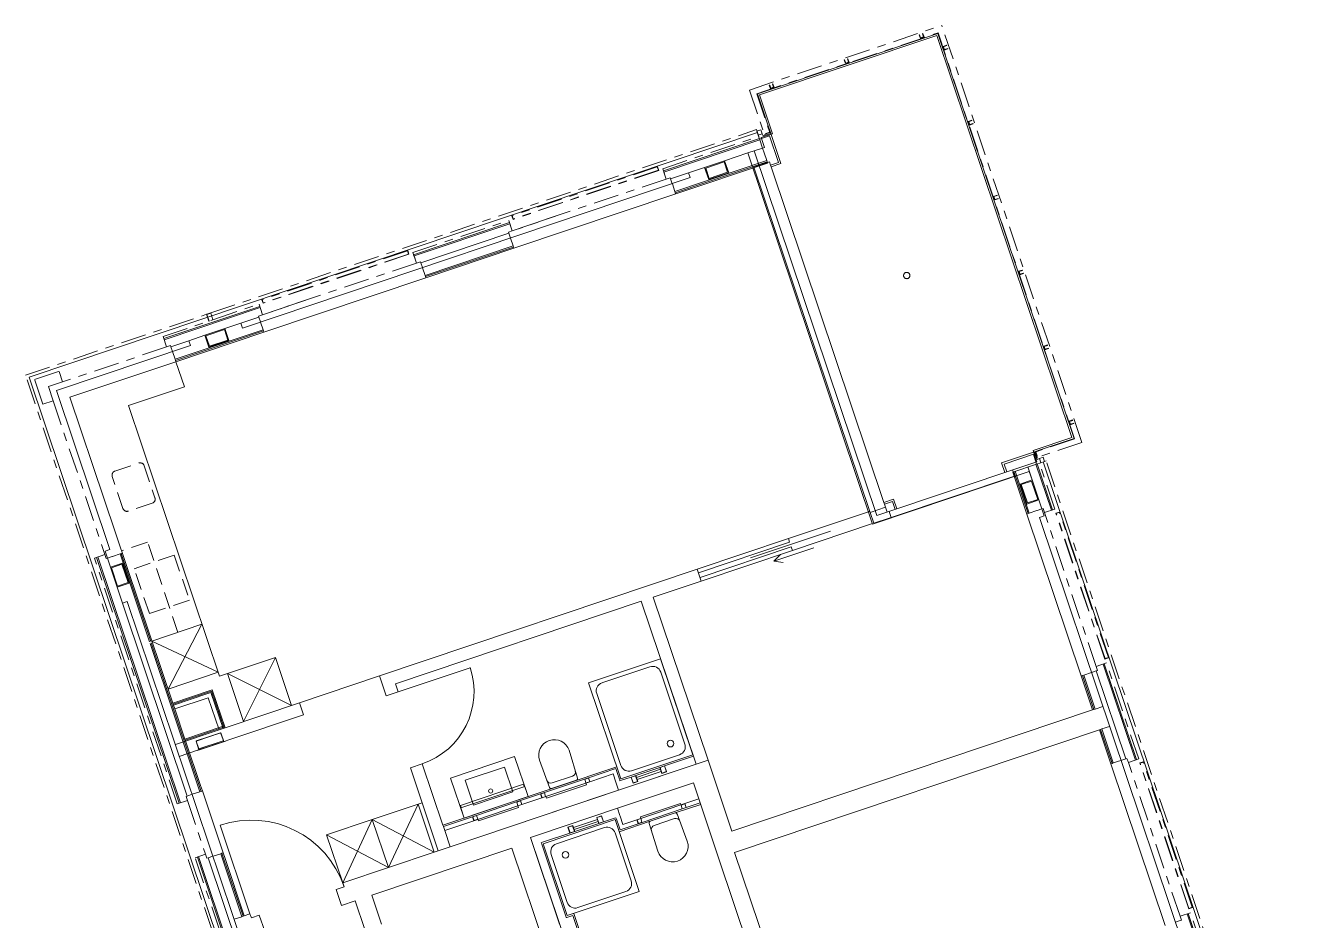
# Model space of a CAD drawing. Header units: metres. Extents: x 2747624 to 2747775, y 1250135 to 1250307.
# Drawn here: x 2747672.85 to 2747687.92, y 1250178.89 to 1250189.51 of the extents above; entities that cross this region are included whole.
import ezdxf

# ---------------------------------------------------------------- set-up
doc = ezdxf.new("R2010")
doc.units = ezdxf.units.M
doc.header["$MEASUREMENT"] = 0
doc.linetypes.add('Strich 2_1mm', pattern=[0.3, 0.2, -0.1])
doc.linetypes.add('Strichpunkt 3_1_1mm Achsen', pattern=[0.5, 0.3, -0.1, 0, -0.1])
doc.layers.add('nichttragend', color=7, linetype='Continuous')
doc.layers.add('tragend', color=7, linetype='Continuous')

# ---------------------------------------------------------------- blocks, each defined once
blk = doc.blocks.new('dfghdgh')
at = {"layer": 'nichttragend', "color": 252, "linetype": 'Strichpunkt 3_1_1mm Achsen', "lineweight": 0}
for p, q in [((2746681.433, 1250188.746), (2746683.713, 1250189.512)), ((2746685.375, 1250184.565), (2746683.713, 1250189.512)), ((2746681.522, 1250188.702), (2746683.669, 1250189.423)), ((2746685.286, 1250184.61), (2746683.669, 1250189.423)), ((2746681.433, 1250188.746), (2746681.61, 1250188.219)), ((2746681.522, 1250188.702), (2746681.676, 1250188.241)), ((2746675.046, 1250186.102), (2746681.516, 1250188.276)), ((2746680.406, 1250187.813), (2746681.543, 1250188.195)), ((2746681.543, 1250188.195), (2746681.516, 1250188.276)), ((2746681.61, 1250188.219), (2746681.629, 1250188.225)), ((2746680.341, 1250187.835), (2746678.615, 1250187.255)), ((2746680.359, 1250187.793), (2746678.63, 1250187.212)), ((2746680.354, 1250187.796), (2746678.632, 1250187.217)), ((2746680.341, 1250187.835), (2746680.345, 1250187.836)), ((2746680.341, 1250187.835), (2746680.354, 1250187.796)), ((2746680.345, 1250187.836), (2746680.359, 1250187.793)), ((2746680.406, 1250187.813), (2746680.447, 1250187.69)), ((2746680.447, 1250187.69), (2746678.622, 1250187.077)), ((2746678.615, 1250187.255), (2746678.619, 1250187.256)), ((2746678.615, 1250187.255), (2746678.63, 1250187.212)), ((2746678.619, 1250187.256), (2746678.632, 1250187.217)), ((2746677.443, 1250186.818), (2746678.581, 1250187.2)), ((2746678.581, 1250187.2), (2746678.622, 1250187.077)), ((2746677.379, 1250186.839), (2746675.653, 1250186.259)), ((2746677.397, 1250186.798), (2746675.667, 1250186.217)), ((2746677.392, 1250186.8), (2746675.67, 1250186.222)), ((2746677.379, 1250186.839), (2746677.383, 1250186.841)), ((2746677.379, 1250186.839), (2746677.392, 1250186.8)), ((2746677.383, 1250186.841), (2746677.397, 1250186.798)), ((2746677.443, 1250186.818), (2746677.485, 1250186.694)), ((2746677.485, 1250186.694), (2746675.66, 1250186.081)), ((2746675.073, 1250186.022), (2746675.619, 1250186.205)), ((2746675.619, 1250186.205), (2746675.66, 1250186.081)), ((2746675.653, 1250186.259), (2746675.657, 1250186.261)), ((2746675.653, 1250186.259), (2746675.667, 1250186.217)), ((2746675.657, 1250186.261), (2746675.67, 1250186.222)), ((2746672.85, 1250185.364), (2746674.997, 1250186.086)), ((2746674.997, 1250186.086), (2746674.999, 1250186.086)), ((2746675.024, 1250186.005), (2746674.997, 1250186.086)), ((2746674.999, 1250186.086), (2746675.046, 1250186.102)), ((2746675, 1250186.084), (2746674.999, 1250186.086)), ((2746675.047, 1250186.1), (2746675, 1250186.084)), ((2746675, 1250186.084), (2746675.026, 1250186.006)), ((2746675.046, 1250186.102), (2746675.047, 1250186.1)), ((2746675.073, 1250186.022), (2746675.047, 1250186.1)), ((2746674.481, 1250185.822), (2746675.073, 1250186.022)), ((2746675.026, 1250186.006), (2746675.024, 1250186.005)), ((2746674.481, 1250185.822), (2746674.522, 1250185.699)), ((2746674.522, 1250185.699), (2746673.29, 1250185.285)), ((2746678.888, 1250167.392), (2746672.85, 1250185.364)), ((2746672.958, 1250185.311), (2746673.249, 1250185.408)), ((2746673.055, 1250185.02), (2746672.958, 1250185.311)), ((2746673.249, 1250185.408), (2746673.29, 1250185.285)), ((2746673.055, 1250185.02), (2746673.179, 1250185.061)), ((2746673.179, 1250185.061), (2746673.792, 1250183.236)), ((2746685.286, 1250184.61), (2746684.83, 1250184.456)), ((2746685.375, 1250184.565), (2746684.848, 1250184.388)), ((2746684.842, 1250184.407), (2746684.848, 1250184.388)), ((2746685.053, 1250183.776), (2746684.87, 1250184.321)), ((2746684.95, 1250184.348), (2746684.933, 1250184.342)), ((2746687.92, 1250175.508), (2746684.95, 1250184.348)), ((2746685.053, 1250183.776), (2746684.93, 1250183.734)), ((2746685.543, 1250181.91), (2746684.93, 1250183.734)), ((2746685.108, 1250183.741), (2746685.065, 1250183.727)), ((2746685.646, 1250181.997), (2746685.065, 1250183.727)), ((2746685.109, 1250183.738), (2746685.07, 1250183.725)), ((2746685.649, 1250182.002), (2746685.07, 1250183.725)), ((2746685.688, 1250182.015), (2746685.108, 1250183.741)), ((2746685.108, 1250183.741), (2746685.109, 1250183.738)), ((2746673.669, 1250183.195), (2746673.792, 1250183.236)), ((2746674.648, 1250180.28), (2746673.669, 1250183.195)), ((2746685.689, 1250182.011), (2746685.646, 1250181.997)), ((2746685.688, 1250182.015), (2746685.649, 1250182.002)), ((2746685.688, 1250182.015), (2746685.689, 1250182.011)), ((2746685.666, 1250181.951), (2746685.543, 1250181.91)), ((2746686.048, 1250180.813), (2746685.666, 1250181.951)), ((2746686.048, 1250180.813), (2746685.925, 1250180.772)), ((2746686.538, 1250178.947), (2746685.925, 1250180.772)), ((2746686.103, 1250180.779), (2746686.06, 1250180.765)), ((2746686.641, 1250179.035), (2746686.06, 1250180.765)), ((2746686.104, 1250180.775), (2746686.065, 1250180.762)), ((2746686.644, 1250179.04), (2746686.065, 1250180.762)), ((2746686.683, 1250179.053), (2746686.103, 1250180.779)), ((2746686.103, 1250180.779), (2746686.104, 1250180.775)), ((2746674.648, 1250180.28), (2746674.771, 1250180.321)), ((2746674.771, 1250180.321), (2746674.986, 1250179.682)), ((2746674.863, 1250179.64), (2746674.986, 1250179.682)), ((2746675.344, 1250178.206), (2746674.863, 1250179.64)), ((2746686.661, 1250178.989), (2746686.538, 1250178.947)), ((2746686.684, 1250179.049), (2746686.641, 1250179.035)), ((2746686.683, 1250179.053), (2746686.644, 1250179.04)), ((2746687.043, 1250177.851), (2746686.661, 1250178.989)), ((2746686.683, 1250179.053), (2746686.684, 1250179.049))]:
    blk.add_line(p, q, dxfattribs=at)
at = {"layer": 'nichttragend', "color": 252, "linetype": 'Continuous', "lineweight": 0}
for p, q in [((2746681.527, 1250188.699), (2746683.667, 1250189.418)), ((2746681.552, 1250188.687), (2746683.654, 1250189.393)), ((2746683.446, 1250189.401), (2746683.45, 1250189.402)), ((2746683.446, 1250189.401), (2746683.46, 1250189.358)), ((2746683.45, 1250189.402), (2746683.463, 1250189.364)), ((2746683.46, 1250189.358), (2746683.503, 1250189.372)), ((2746683.463, 1250189.364), (2746683.496, 1250189.376)), ((2746683.484, 1250189.414), (2746683.488, 1250189.415)), ((2746683.484, 1250189.414), (2746683.496, 1250189.376)), ((2746683.488, 1250189.415), (2746683.503, 1250189.372)), ((2746683.654, 1250189.393), (2746685.256, 1250184.625)), ((2746683.667, 1250189.418), (2746685.281, 1250184.612)), ((2746683.729, 1250189.262), (2746683.771, 1250189.276)), ((2746683.729, 1250189.262), (2746683.743, 1250189.219)), ((2746683.735, 1250189.259), (2746683.773, 1250189.272)), ((2746683.735, 1250189.259), (2746683.746, 1250189.226)), ((2746683.743, 1250189.219), (2746683.786, 1250189.234)), ((2746683.746, 1250189.226), (2746683.784, 1250189.239)), ((2746683.771, 1250189.276), (2746683.773, 1250189.272)), ((2746683.784, 1250189.239), (2746683.786, 1250189.234)), ((2746682.557, 1250189.102), (2746682.562, 1250189.104)), ((2746682.557, 1250189.102), (2746682.571, 1250189.06)), ((2746682.562, 1250189.104), (2746682.575, 1250189.066)), ((2746682.571, 1250189.06), (2746682.614, 1250189.074)), ((2746682.575, 1250189.066), (2746682.608, 1250189.077)), ((2746682.595, 1250189.115), (2746682.6, 1250189.117)), ((2746682.595, 1250189.115), (2746682.608, 1250189.077)), ((2746682.6, 1250189.117), (2746682.614, 1250189.074)), ((2746681.668, 1250188.804), (2746681.673, 1250188.805)), ((2746681.668, 1250188.804), (2746681.683, 1250188.761)), ((2746681.673, 1250188.805), (2746681.686, 1250188.767)), ((2746681.683, 1250188.761), (2746681.725, 1250188.775)), ((2746681.686, 1250188.767), (2746681.719, 1250188.778)), ((2746681.706, 1250188.816), (2746681.711, 1250188.818)), ((2746681.706, 1250188.816), (2746681.719, 1250188.778)), ((2746681.711, 1250188.818), (2746681.725, 1250188.775)), ((2746681.804, 1250187.873), (2746681.527, 1250188.699)), ((2746681.707, 1250188.226), (2746681.552, 1250188.687)), ((2746684.027, 1250188.373), (2746684.07, 1250188.388)), ((2746684.027, 1250188.373), (2746684.041, 1250188.331)), ((2746684.033, 1250188.37), (2746684.071, 1250188.383)), ((2746684.033, 1250188.37), (2746684.045, 1250188.337)), ((2746684.041, 1250188.331), (2746684.084, 1250188.345)), ((2746684.045, 1250188.337), (2746684.083, 1250188.35)), ((2746684.07, 1250188.388), (2746684.071, 1250188.383)), ((2746684.083, 1250188.35), (2746684.084, 1250188.345)), ((2746672.893, 1250185.341), (2746681.528, 1250188.241)), ((2746681.522, 1250188.259), (2746681.569, 1250188.275)), ((2746681.522, 1250188.259), (2746681.538, 1250188.211)), ((2746681.585, 1250188.227), (2746681.538, 1250188.211)), ((2746681.538, 1250188.211), (2746681.554, 1250188.164)), ((2746681.554, 1250188.164), (2746681.601, 1250188.18)), ((2746681.569, 1250188.275), (2746681.585, 1250188.227)), ((2746681.574, 1250188.181), (2746681.707, 1250188.226)), ((2746681.613, 1250188.066), (2746681.574, 1250188.181)), ((2746681.594, 1250188.201), (2746681.585, 1250188.227)), ((2746681.684, 1250188.231), (2746681.594, 1250188.201)), ((2746681.601, 1250188.18), (2746681.67, 1250188.203)), ((2746681.675, 1250188.246), (2746681.627, 1250188.23)), ((2746681.627, 1250188.23), (2746681.629, 1250188.225)), ((2746681.629, 1250188.225), (2746681.676, 1250188.241)), ((2746681.67, 1250188.203), (2746681.776, 1250187.887)), ((2746681.676, 1250188.241), (2746681.675, 1250188.246)), ((2746681.414, 1250187.999), (2746681.139, 1250187.907)), ((2746682.892, 1250183.598), (2746681.414, 1250187.999)), ((2746681.49, 1250188.025), (2746681.613, 1250188.066)), ((2746682.943, 1250183.7), (2746681.49, 1250188.025)), ((2746681.671, 1250187.893), (2746681.487, 1250187.831)), ((2746681.671, 1250187.893), (2746681.683, 1250187.856)), ((2746681.776, 1250187.887), (2746681.683, 1250187.856)), ((2746681.69, 1250187.835), (2746681.683, 1250187.856)), ((2746681.69, 1250187.835), (2746681.804, 1250187.873)), ((2746680.731, 1250187.707), (2746675.423, 1250185.923)), ((2746680.414, 1250187.787), (2746680.419, 1250187.773)), ((2746680.419, 1250187.773), (2746680.447, 1250187.69)), ((2746680.447, 1250187.69), (2746680.494, 1250187.706)), ((2746680.494, 1250187.706), (2746680.499, 1250187.692)), ((2746680.902, 1250187.827), (2746680.712, 1250187.764)), ((2746680.712, 1250187.764), (2746680.731, 1250187.707)), ((2746681.487, 1250187.831), (2746682.863, 1250183.735)), ((2746683.028, 1250183.855), (2746681.69, 1250187.835)), ((2746680.447, 1250187.69), (2746680.447, 1250187.69)), ((2746680.499, 1250187.692), (2746680.518, 1250187.635)), ((2746680.518, 1250187.635), (2746680.519, 1250187.634)), ((2746680.519, 1250187.634), (2746680.549, 1250187.543)), ((2746680.549, 1250187.543), (2746680.554, 1250187.528)), ((2746680.559, 1250187.514), (2746678.639, 1250186.869)), ((2746680.554, 1250187.528), (2746680.559, 1250187.514)), ((2746684.326, 1250187.485), (2746684.368, 1250187.499)), ((2746684.326, 1250187.485), (2746684.34, 1250187.442)), ((2746684.332, 1250187.482), (2746684.37, 1250187.494)), ((2746684.332, 1250187.482), (2746684.343, 1250187.448)), ((2746684.34, 1250187.442), (2746684.383, 1250187.456)), ((2746684.343, 1250187.448), (2746684.381, 1250187.461)), ((2746684.368, 1250187.499), (2746684.37, 1250187.494)), ((2746684.381, 1250187.461), (2746684.383, 1250187.456)), ((2746679.238, 1250187.284), (2746678.622, 1250187.077)), ((2746678.589, 1250187.174), (2746678.594, 1250187.16)), ((2746678.594, 1250187.16), (2746678.622, 1250187.077)), ((2746678.622, 1250187.077), (2746678.575, 1250187.061)), ((2746678.575, 1250187.061), (2746678.579, 1250187.047)), ((2746678.579, 1250187.047), (2746678.599, 1250186.99)), ((2746678.599, 1250186.99), (2746678.599, 1250186.989)), ((2746678.599, 1250186.989), (2746678.63, 1250186.898)), ((2746677.452, 1250186.792), (2746677.457, 1250186.778)), ((2746678.63, 1250186.898), (2746678.634, 1250186.883)), ((2746678.634, 1250186.883), (2746678.639, 1250186.869)), ((2746677.457, 1250186.778), (2746677.485, 1250186.694)), ((2746677.485, 1250186.694), (2746677.532, 1250186.71)), ((2746677.485, 1250186.694), (2746677.485, 1250186.694)), ((2746677.532, 1250186.71), (2746677.537, 1250186.697)), ((2746677.537, 1250186.697), (2746677.556, 1250186.64)), ((2746677.556, 1250186.64), (2746677.556, 1250186.638)), ((2746677.556, 1250186.638), (2746677.587, 1250186.547)), ((2746677.596, 1250186.519), (2746675.677, 1250185.874)), ((2746677.587, 1250186.547), (2746677.592, 1250186.533)), ((2746677.592, 1250186.533), (2746677.596, 1250186.519)), ((2746684.624, 1250186.596), (2746684.667, 1250186.61)), ((2746684.624, 1250186.596), (2746684.639, 1250186.553)), ((2746684.631, 1250186.593), (2746684.669, 1250186.606)), ((2746684.631, 1250186.593), (2746684.642, 1250186.56)), ((2746684.639, 1250186.553), (2746684.681, 1250186.568)), ((2746684.642, 1250186.56), (2746684.68, 1250186.573)), ((2746684.667, 1250186.61), (2746684.669, 1250186.606)), ((2746684.68, 1250186.573), (2746684.681, 1250186.568)), ((2746676.276, 1250186.288), (2746675.66, 1250186.081)), ((2746675.66, 1250186.081), (2746675.613, 1250186.065)), ((2746675.613, 1250186.065), (2746675.617, 1250186.052)), ((2746675.617, 1250186.052), (2746675.636, 1250185.995)), ((2746675.627, 1250186.179), (2746675.632, 1250186.165)), ((2746675.632, 1250186.165), (2746675.66, 1250186.081)), ((2746675.404, 1250185.98), (2746675.214, 1250185.916)), ((2746675.423, 1250185.923), (2746675.404, 1250185.98)), ((2746675.636, 1250185.995), (2746675.637, 1250185.993)), ((2746675.637, 1250185.993), (2746675.667, 1250185.902)), ((2746675.667, 1250185.902), (2746675.672, 1250185.888)), ((2746675.672, 1250185.888), (2746675.677, 1250185.874)), ((2746674.977, 1250185.837), (2746674.788, 1250185.773)), ((2746674.788, 1250185.773), (2746674.807, 1250185.716)), ((2746674.807, 1250185.716), (2746673.217, 1250185.182)), ((2746674.522, 1250185.699), (2746674.57, 1250185.715)), ((2746674.57, 1250185.715), (2746674.574, 1250185.701)), ((2746674.574, 1250185.701), (2746674.594, 1250185.645)), ((2746674.594, 1250185.645), (2746674.594, 1250185.643)), ((2746674.594, 1250185.643), (2746674.625, 1250185.552)), ((2746684.923, 1250185.707), (2746684.966, 1250185.722)), ((2746684.923, 1250185.707), (2746684.937, 1250185.665)), ((2746684.929, 1250185.704), (2746684.967, 1250185.717)), ((2746684.929, 1250185.704), (2746684.94, 1250185.671)), ((2746684.937, 1250185.665), (2746684.98, 1250185.679)), ((2746684.94, 1250185.671), (2746684.978, 1250185.684)), ((2746684.966, 1250185.722), (2746684.967, 1250185.717)), ((2746684.978, 1250185.684), (2746684.98, 1250185.679)), ((2746673.378, 1250185.102), (2746674.634, 1250185.524)), ((2746674.625, 1250185.552), (2746674.629, 1250185.538)), ((2746674.629, 1250185.538), (2746674.634, 1250185.524)), ((2746674.634, 1250185.524), (2746674.734, 1250185.227)), ((2746678.908, 1250167.437), (2746672.893, 1250185.341)), ((2746673.122, 1250185.229), (2746673.29, 1250185.285)), ((2746673.122, 1250185.229), (2746673.179, 1250185.061)), ((2746673.217, 1250185.182), (2746673.85, 1250183.296)), ((2746674.734, 1250185.227), (2746674.07, 1250185.005)), ((2746674.596, 1250181.476), (2746673.378, 1250185.102)), ((2746674.07, 1250185.005), (2746675.149, 1250181.793)), ((2746685.221, 1250184.819), (2746685.264, 1250184.833)), ((2746685.264, 1250184.833), (2746685.266, 1250184.828)), ((2746685.221, 1250184.819), (2746685.236, 1250184.776)), ((2746685.228, 1250184.816), (2746685.266, 1250184.828)), ((2746685.228, 1250184.816), (2746685.239, 1250184.782)), ((2746685.236, 1250184.776), (2746685.278, 1250184.79)), ((2746685.239, 1250184.782), (2746685.277, 1250184.795)), ((2746685.277, 1250184.795), (2746685.278, 1250184.79)), ((2746685.281, 1250184.612), (2746684.423, 1250184.324)), ((2746685.256, 1250184.625), (2746684.795, 1250184.47)), ((2746684.451, 1250184.31), (2746684.799, 1250184.427)), ((2746684.795, 1250184.47), (2746684.84, 1250184.337)), ((2746684.799, 1250184.427), (2746684.822, 1250184.358)), ((2746684.843, 1250184.365), (2746684.813, 1250184.455)), ((2746684.83, 1250184.456), (2746684.826, 1250184.455)), ((2746684.826, 1250184.455), (2746684.842, 1250184.407)), ((2746684.846, 1250184.409), (2746684.83, 1250184.456)), ((2746684.842, 1250184.407), (2746684.846, 1250184.409)), ((2746684.87, 1250184.374), (2746684.917, 1250184.39)), ((2746684.917, 1250184.39), (2746684.933, 1250184.342)), ((2746684.423, 1250184.324), (2746684.462, 1250184.21)), ((2746684.483, 1250184.217), (2746684.451, 1250184.31)), ((2746684.84, 1250184.337), (2746684.462, 1250184.21)), ((2746684.552, 1250184.24), (2746684.576, 1250184.168)), ((2746684.822, 1250184.358), (2746684.838, 1250184.31)), ((2746684.838, 1250184.31), (2746684.886, 1250184.326)), ((2746684.87, 1250184.374), (2746684.843, 1250184.365)), ((2746684.886, 1250184.326), (2746684.87, 1250184.374)), ((2746684.886, 1250184.326), (2746684.933, 1250184.342)), ((2746687.886, 1250175.497), (2746684.917, 1250184.337)), ((2746684.75, 1250184.223), (2746682.892, 1250183.598)), ((2746683.114, 1250183.677), (2746684.576, 1250184.168)), ((2746684.462, 1250184.21), (2746683.18, 1250183.779)), ((2746684.784, 1250184.121), (2746684.75, 1250184.223)), ((2746683.047, 1250183.797), (2746682.863, 1250183.735)), ((2746683.18, 1250183.779), (2746682.943, 1250183.7)), ((2746683.141, 1250183.893), (2746683.028, 1250183.855)), ((2746683.028, 1250183.855), (2746683.035, 1250183.834)), ((2746683.035, 1250183.834), (2746683.128, 1250183.865)), ((2746683.035, 1250183.834), (2746683.047, 1250183.797)), ((2746683.066, 1250183.741), (2746683.047, 1250183.797)), ((2746683.128, 1250183.865), (2746683.159, 1250183.772)), ((2746683.18, 1250183.779), (2746683.141, 1250183.893)), ((2746684.9, 1250183.777), (2746684.843, 1250183.758)), ((2746684.928, 1250183.694), (2746684.864, 1250183.884)), ((2746684.914, 1250183.782), (2746684.9, 1250183.777)), ((2746684.93, 1250183.734), (2746684.914, 1250183.782)), ((2746681.895, 1250183.427), (2746682.843, 1250183.745)), ((2746682.843, 1250183.745), (2746682.858, 1250183.75)), ((2746682.863, 1250183.735), (2746682.906, 1250183.607)), ((2746682.906, 1250183.607), (2746683.09, 1250183.669)), ((2746683.09, 1250183.749), (2746683.114, 1250183.677)), ((2746683.09, 1250183.669), (2746683.114, 1250183.677)), ((2746684.736, 1250183.722), (2746684.722, 1250183.717)), ((2746685.367, 1250181.798), (2746684.722, 1250183.717)), ((2746684.751, 1250183.727), (2746684.736, 1250183.722)), ((2746684.842, 1250183.758), (2746684.751, 1250183.727)), ((2746684.843, 1250183.758), (2746684.842, 1250183.758)), ((2746684.871, 1250183.675), (2746684.928, 1250183.694)), ((2746687.451, 1250175.997), (2746684.871, 1250183.675)), ((2746681.445, 1250183.197), (2746682.393, 1250183.515)), ((2746681.943, 1250183.285), (2746682.891, 1250183.603)), ((2746681.895, 1250183.427), (2746680.814, 1250183.064)), ((2746680.829, 1250183.021), (2746681.909, 1250183.384)), ((2746681.928, 1250183.327), (2746680.848, 1250182.964)), ((2746681.895, 1250183.427), (2746681.909, 1250183.384)), ((2746681.928, 1250183.327), (2746681.943, 1250183.285)), ((2746673.792, 1250183.236), (2746673.808, 1250183.189)), ((2746673.85, 1250183.296), (2746673.794, 1250183.276)), ((2746673.794, 1250183.276), (2746673.857, 1250183.087)), ((2746673.808, 1250183.189), (2746673.821, 1250183.194)), ((2746673.821, 1250183.194), (2746673.878, 1250183.213)), ((2746673.878, 1250183.213), (2746673.88, 1250183.213)), ((2746673.88, 1250183.213), (2746673.971, 1250183.244)), ((2746673.971, 1250183.244), (2746673.985, 1250183.248)), ((2746673.985, 1250183.248), (2746673.999, 1250183.253)), ((2746680.862, 1250182.922), (2746681.943, 1250183.285)), ((2746681.722, 1250183.158), (2746682.196, 1250183.317)), ((2746681.722, 1250183.158), (2746681.801, 1250183.237)), ((2746681.722, 1250183.158), (2746681.832, 1250183.142)), ((2746673.937, 1250182.85), (2746674.001, 1250182.66)), ((2746674.001, 1250182.66), (2746674.057, 1250182.679)), ((2746674.057, 1250182.679), (2746678.229, 1250170.261)), ((2746674.349, 1250182.21), (2746674.942, 1250182.41)), ((2746674.942, 1250182.41), (2746674.541, 1250181.642)), ((2746674.349, 1250182.21), (2746675.133, 1250181.841)), ((2746675.149, 1250181.793), (2746675.813, 1250182.016)), ((2746675.435, 1250181.256), (2746675.813, 1250182.016)), ((2746675.813, 1250182.016), (2746676.004, 1250181.448)), ((2746680.38, 1250182.001), (2746679.527, 1250181.714)), ((2746680.762, 1250180.863), (2746680.38, 1250182.001)), ((2746675.133, 1250181.841), (2746674.541, 1250181.642)), ((2746675.435, 1250181.256), (2746675.244, 1250181.825)), ((2746675.244, 1250181.825), (2746676.004, 1250181.448)), ((2746677.268, 1250181.609), (2746678.121, 1250181.895)), ((2746679.685, 1250181.714), (2746680.254, 1250181.906)), ((2746680.381, 1250181.843), (2746680.667, 1250180.989)), ((2746685.487, 1250181.838), (2746685.396, 1250181.807)), ((2746685.488, 1250181.838), (2746685.487, 1250181.838)), ((2746685.545, 1250181.858), (2746685.488, 1250181.838)), ((2746685.543, 1250181.91), (2746685.559, 1250181.862)), ((2746685.559, 1250181.862), (2746685.545, 1250181.858)), ((2746677.046, 1250181.798), (2746676.098, 1250181.479)), ((2746679.527, 1250181.714), (2746679.909, 1250180.577)), ((2746685.381, 1250181.803), (2746685.367, 1250181.798)), ((2746685.396, 1250181.807), (2746685.381, 1250181.803)), ((2746675.052, 1250181.629), (2746674.596, 1250181.476)), ((2746674.6, 1250181.464), (2746675.056, 1250181.617)), ((2746674.604, 1250181.452), (2746675.001, 1250181.586)), ((2746674.62, 1250181.405), (2746675.017, 1250181.538)), ((2746675.049, 1250181.601), (2746675.001, 1250181.586)), ((2746675.017, 1250181.538), (2746675.145, 1250181.159)), ((2746675.049, 1250181.601), (2746675.192, 1250181.175)), ((2746675.064, 1250181.633), (2746675.052, 1250181.629)), ((2746675.056, 1250181.617), (2746675.204, 1250181.179)), ((2746675.216, 1250181.183), (2746675.064, 1250181.633)), ((2746677.268, 1250181.609), (2746677.126, 1250181.561)), ((2746679.909, 1250180.735), (2746679.622, 1250181.588)), ((2746674.6, 1250181.464), (2746674.596, 1250181.476)), ((2746674.604, 1250181.452), (2746674.6, 1250181.464)), ((2746674.62, 1250181.405), (2746674.604, 1250181.452)), ((2746675.184, 1250181.199), (2746674.74, 1250181.049)), ((2746675.188, 1250181.187), (2746674.744, 1250181.037)), ((2746675.165, 1250181.124), (2746674.872, 1250181.026)), ((2746674.873, 1250181.025), (2746675.164, 1250181.122)), ((2746675.145, 1250181.159), (2746675.192, 1250181.175)), ((2746675.164, 1250181.122), (2746675.196, 1250181.03)), ((2746675.165, 1250181.124), (2746675.166, 1250181.123)), ((2746675.201, 1250181.02), (2746675.166, 1250181.123)), ((2746675.192, 1250181.175), (2746675.184, 1250181.199)), ((2746675.192, 1250181.175), (2746675.204, 1250181.179)), ((2746675.204, 1250181.179), (2746675.216, 1250181.183)), ((2746674.74, 1250181.049), (2746674.748, 1250181.026)), ((2746674.907, 1250180.919), (2746674.872, 1250181.026)), ((2746674.872, 1250181.026), (2746674.872, 1250181.024)), ((2746674.872, 1250181.024), (2746674.907, 1250180.921)), ((2746674.904, 1250180.932), (2746674.873, 1250181.025)), ((2746674.909, 1250180.92), (2746674.887, 1250180.913)), ((2746674.887, 1250180.911), (2746674.912, 1250180.919)), ((2746674.887, 1250180.913), (2746674.887, 1250180.911)), ((2746675.217, 1250181.025), (2746674.89, 1250180.915)), ((2746674.89, 1250180.915), (2746674.891, 1250180.914)), ((2746674.906, 1250180.933), (2746674.904, 1250180.932)), ((2746674.904, 1250180.932), (2746674.908, 1250180.921)), ((2746674.906, 1250180.933), (2746675.194, 1250181.029)), ((2746674.91, 1250180.92), (2746674.906, 1250180.933)), ((2746674.909, 1250180.918), (2746674.908, 1250180.921)), ((2746674.911, 1250180.921), (2746674.909, 1250180.92)), ((2746674.911, 1250180.919), (2746674.91, 1250180.92)), ((2746675.195, 1250181.016), (2746674.911, 1250180.921)), ((2746674.911, 1250180.921), (2746674.912, 1250180.919)), ((2746674.912, 1250180.919), (2746675.196, 1250181.015)), ((2746675.194, 1250181.029), (2746675.196, 1250181.03)), ((2746675.194, 1250181.029), (2746675.198, 1250181.017)), ((2746675.195, 1250181.016), (2746675.218, 1250181.024)), ((2746675.196, 1250181.015), (2746675.195, 1250181.016)), ((2746675.199, 1250181.019), (2746675.196, 1250181.03)), ((2746675.196, 1250181.015), (2746675.222, 1250181.024)), ((2746675.199, 1250181.016), (2746675.198, 1250181.017)), ((2746675.201, 1250181.02), (2746675.201, 1250181.018)), ((2746675.218, 1250181.024), (2746675.217, 1250181.025)), ((2746675.221, 1250181.025), (2746675.218, 1250181.024)), ((2746675.222, 1250181.024), (2746675.221, 1250181.025)), ((2746679.294, 1250180.915), (2746679.396, 1250180.585)), ((2746678.649, 1250180.841), (2746677.891, 1250180.586)), ((2746678.809, 1250180.367), (2746678.649, 1250180.841)), ((2746679.063, 1250180.473), (2746678.944, 1250180.798)), ((2746679.909, 1250180.577), (2746680.762, 1250180.863)), ((2746680.604, 1250180.863), (2746680.036, 1250180.672)), ((2746680.427, 1250180.731), (2746680.768, 1250180.846)), ((2746680.768, 1250180.846), (2746680.762, 1250180.863)), ((2746680.8, 1250180.751), (2746680.768, 1250180.846)), ((2746685.746, 1250180.765), (2746685.732, 1250180.76)), ((2746685.837, 1250180.795), (2746685.746, 1250180.765)), ((2746685.838, 1250180.796), (2746685.837, 1250180.795)), ((2746685.895, 1250180.815), (2746685.838, 1250180.796)), ((2746685.909, 1250180.819), (2746685.895, 1250180.815)), ((2746685.925, 1250180.772), (2746685.909, 1250180.819)), ((2746677.555, 1250180.756), (2746677.413, 1250180.708)), ((2746679.861, 1250180.721), (2746677.799, 1250180.028)), ((2746678.064, 1250180.56), (2746678.528, 1250180.716)), ((2746678.528, 1250180.716), (2746678.627, 1250180.422)), ((2746679.525, 1250180.589), (2746679.85, 1250180.698)), ((2746679.541, 1250180.542), (2746679.818, 1250180.635)), ((2746679.818, 1250180.635), (2746679.851, 1250180.538)), ((2746679.866, 1250180.65), (2746679.85, 1250180.698)), ((2746679.866, 1250180.65), (2746679.892, 1250180.571)), ((2746679.882, 1250180.443), (2746680.8, 1250180.751)), ((2746680.086, 1250180.617), (2746680.029, 1250180.598)), ((2746680.031, 1250180.596), (2746680.084, 1250180.614)), ((2746680.084, 1250180.614), (2746680.107, 1250180.547)), ((2746680.086, 1250180.617), (2746680.37, 1250180.712)), ((2746680.11, 1250180.546), (2746680.086, 1250180.617)), ((2746680.378, 1250180.69), (2746680.093, 1250180.594)), ((2746680.102, 1250180.568), (2746680.386, 1250180.664)), ((2746680.427, 1250180.731), (2746680.37, 1250180.712)), ((2746680.37, 1250180.712), (2746680.394, 1250180.641)), ((2746680.373, 1250180.711), (2746680.426, 1250180.729)), ((2746680.395, 1250180.644), (2746680.373, 1250180.711)), ((2746680.394, 1250180.641), (2746680.451, 1250180.66)), ((2746680.448, 1250180.662), (2746680.395, 1250180.644)), ((2746680.426, 1250180.729), (2746680.448, 1250180.662)), ((2746680.451, 1250180.66), (2746680.427, 1250180.731)), ((2746685.732, 1250180.76), (2746685.717, 1250180.755)), ((2746686.362, 1250178.836), (2746685.717, 1250180.755)), ((2746674.947, 1250180.433), (2746674.924, 1250180.499)), ((2746677.891, 1250180.586), (2746678.05, 1250180.112)), ((2746678.006, 1250180.261), (2746678.755, 1250180.513)), ((2746678.011, 1250180.231), (2746678.769, 1250180.486)), ((2746678.162, 1250180.266), (2746678.064, 1250180.56)), ((2746678.755, 1250180.513), (2746678.764, 1250180.484)), ((2746678.769, 1250180.486), (2746678.809, 1250180.367)), ((2746679.478, 1250180.573), (2746679.004, 1250180.414)), ((2746679.02, 1250180.366), (2746679.494, 1250180.526)), ((2746679.026, 1250180.347), (2746679.5, 1250180.507)), ((2746679.383, 1250180.56), (2746679.087, 1250180.461)), ((2746679.094, 1250180.528), (2746679.337, 1250180.609)), ((2746679.525, 1250180.589), (2746679.478, 1250180.573)), ((2746679.481, 1250180.572), (2746679.524, 1250180.586)), ((2746679.495, 1250180.528), (2746679.481, 1250180.572)), ((2746679.494, 1250180.526), (2746679.541, 1250180.542)), ((2746679.5, 1250180.507), (2746679.494, 1250180.526)), ((2746679.539, 1250180.543), (2746679.495, 1250180.528)), ((2746679.524, 1250180.586), (2746679.539, 1250180.543)), ((2746679.541, 1250180.542), (2746679.525, 1250180.589)), ((2746679.851, 1250180.538), (2746679.854, 1250180.527)), ((2746679.854, 1250180.527), (2746679.882, 1250180.443)), ((2746679.892, 1250180.571), (2746679.895, 1250180.563)), ((2746679.895, 1250180.563), (2746679.898, 1250180.554)), ((2746679.898, 1250180.554), (2746679.915, 1250180.56)), ((2746679.915, 1250180.56), (2746680.029, 1250180.598)), ((2746680.029, 1250180.598), (2746680.053, 1250180.527)), ((2746680.054, 1250180.529), (2746680.031, 1250180.596)), ((2746680.053, 1250180.527), (2746680.11, 1250180.546)), ((2746680.107, 1250180.547), (2746680.054, 1250180.529)), ((2746680.769, 1250180.53), (2746680.058, 1250180.291)), ((2746674.755, 1250180.369), (2746674.769, 1250180.373)), ((2746674.771, 1250180.321), (2746674.755, 1250180.369)), ((2746674.769, 1250180.373), (2746674.826, 1250180.393)), ((2746674.826, 1250180.393), (2746674.827, 1250180.393)), ((2746674.827, 1250180.393), (2746674.918, 1250180.424)), ((2746674.918, 1250180.424), (2746674.932, 1250180.428)), ((2746674.932, 1250180.428), (2746674.947, 1250180.433)), ((2746674.947, 1250180.433), (2746675.193, 1250179.698)), ((2746677.885, 1250179.772), (2746679.691, 1250180.379)), ((2746678.05, 1250180.112), (2746678.809, 1250180.367)), ((2746678.627, 1250180.422), (2746678.162, 1250180.266)), ((2746678.72, 1250180.318), (2746678.672, 1250180.302)), ((2746678.675, 1250180.301), (2746678.718, 1250180.316)), ((2746678.718, 1250180.316), (2746678.733, 1250180.272)), ((2746678.72, 1250180.318), (2746678.957, 1250180.398)), ((2746678.736, 1250180.271), (2746678.72, 1250180.318)), ((2746678.736, 1250180.271), (2746678.973, 1250180.35)), ((2746679.004, 1250180.414), (2746678.957, 1250180.398)), ((2746678.957, 1250180.398), (2746678.973, 1250180.35)), ((2746678.959, 1250180.397), (2746679.003, 1250180.411)), ((2746678.974, 1250180.353), (2746678.959, 1250180.397)), ((2746678.973, 1250180.35), (2746679.02, 1250180.366)), ((2746679.017, 1250180.368), (2746678.974, 1250180.353)), ((2746679.003, 1250180.411), (2746679.017, 1250180.368)), ((2746679.02, 1250180.366), (2746679.026, 1250180.347)), ((2746679.691, 1250180.379), (2746679.882, 1250180.443)), ((2746680.833, 1250180.338), (2746680.667, 1250180.283)), ((2746676.962, 1250180.095), (2746677.504, 1250180.277)), ((2746677.153, 1250179.526), (2746677.504, 1250180.277)), ((2746677.504, 1250180.277), (2746677.552, 1250180.293)), ((2746677.696, 1250179.708), (2746677.504, 1250180.277)), ((2746677.552, 1250180.293), (2746677.743, 1250179.724)), ((2746678.015, 1250180.232), (2746678.006, 1250180.261)), ((2746678.05, 1250180.112), (2746678.011, 1250180.231)), ((2746678.672, 1250180.302), (2746678.198, 1250180.143)), ((2746678.214, 1250180.096), (2746678.688, 1250180.255)), ((2746678.221, 1250180.077), (2746678.695, 1250180.236)), ((2746678.689, 1250180.257), (2746678.675, 1250180.301)), ((2746678.688, 1250180.255), (2746678.736, 1250180.271)), ((2746678.695, 1250180.236), (2746678.688, 1250180.255)), ((2746678.733, 1250180.272), (2746678.689, 1250180.257)), ((2746679.867, 1250180.227), (2746678.932, 1250179.913)), ((2746680.058, 1250180.291), (2746679.867, 1250180.227)), ((2746679.895, 1250180.143), (2746679.867, 1250180.227)), ((2746680.614, 1250180.286), (2746680.14, 1250180.127)), ((2746680.62, 1250180.267), (2746680.146, 1250180.108)), ((2746680.162, 1250180.06), (2746680.636, 1250180.219)), ((2746680.257, 1250180.073), (2746680.553, 1250180.172)), ((2746680.553, 1250180.172), (2746680.855, 1250180.274)), ((2746680.577, 1250180.16), (2746680.696, 1250179.836)), ((2746680.62, 1250180.267), (2746680.614, 1250180.286)), ((2746680.667, 1250180.283), (2746680.62, 1250180.267)), ((2746680.623, 1250180.266), (2746680.666, 1250180.28)), ((2746680.637, 1250180.222), (2746680.623, 1250180.266)), ((2746680.636, 1250180.219), (2746680.683, 1250180.235)), ((2746680.681, 1250180.237), (2746680.637, 1250180.222)), ((2746680.666, 1250180.28), (2746680.681, 1250180.237)), ((2746680.683, 1250180.235), (2746680.667, 1250180.283)), ((2746680.849, 1250180.291), (2746680.683, 1250180.235)), ((2746675.512, 1250178.975), (2746675.158, 1250180.027)), ((2746676.42, 1250179.913), (2746676.962, 1250180.095)), ((2746676.611, 1250179.344), (2746676.962, 1250180.095)), ((2746676.962, 1250180.095), (2746677.696, 1250179.708)), ((2746676.962, 1250180.095), (2746677.153, 1250179.526)), ((2746677.805, 1250180.011), (2746677.799, 1250180.028)), ((2746677.805, 1250180.011), (2746678.151, 1250180.127)), ((2746677.821, 1250179.964), (2746677.805, 1250180.011)), ((2746677.821, 1250179.964), (2746678.167, 1250180.08)), ((2746678.198, 1250180.143), (2746678.151, 1250180.127)), ((2746678.151, 1250180.127), (2746678.167, 1250180.08)), ((2746678.153, 1250180.126), (2746678.197, 1250180.141)), ((2746678.168, 1250180.082), (2746678.153, 1250180.126)), ((2746678.167, 1250180.08), (2746678.214, 1250180.096)), ((2746678.212, 1250180.097), (2746678.168, 1250180.082)), ((2746678.197, 1250180.141), (2746678.212, 1250180.097)), ((2746678.214, 1250180.096), (2746678.221, 1250180.077)), ((2746678.987, 1250179.807), (2746679.84, 1250180.093)), ((2746679.338, 1250180.023), (2746679.282, 1250180.004)), ((2746679.284, 1250180.003), (2746679.337, 1250180.02)), ((2746679.337, 1250180.02), (2746679.36, 1250179.953)), ((2746679.362, 1250179.952), (2746679.338, 1250180.023)), ((2746679.63, 1250180.096), (2746679.346, 1250180)), ((2746679.355, 1250179.975), (2746679.639, 1250180.07)), ((2746679.647, 1250180.047), (2746679.362, 1250179.952)), ((2746679.68, 1250180.138), (2746679.623, 1250180.118)), ((2746679.623, 1250180.118), (2746679.647, 1250180.047)), ((2746679.625, 1250180.117), (2746679.678, 1250180.135)), ((2746679.648, 1250180.05), (2746679.625, 1250180.117)), ((2746679.647, 1250180.047), (2746679.704, 1250180.066)), ((2746679.701, 1250180.068), (2746679.648, 1250180.05)), ((2746679.678, 1250180.135), (2746679.701, 1250180.068)), ((2746679.704, 1250180.066), (2746679.68, 1250180.138)), ((2746679.834, 1250180.11), (2746679.704, 1250180.066)), ((2746679.851, 1250180.116), (2746679.834, 1250180.11)), ((2746679.84, 1250180.093), (2746680.127, 1250179.24)), ((2746679.855, 1250180.107), (2746679.851, 1250180.116)), ((2746679.857, 1250180.099), (2746679.855, 1250180.107)), ((2746679.884, 1250180.019), (2746679.857, 1250180.099)), ((2746679.884, 1250180.019), (2746679.9, 1250179.972)), ((2746679.889, 1250179.949), (2746680.257, 1250180.073)), ((2746679.899, 1250180.132), (2746679.895, 1250180.143)), ((2746679.931, 1250180.035), (2746679.899, 1250180.132)), ((2746680.115, 1250180.044), (2746679.9, 1250179.972)), ((2746680.099, 1250180.092), (2746679.931, 1250180.035)), ((2746680.146, 1250180.108), (2746680.099, 1250180.092)), ((2746680.099, 1250180.092), (2746680.115, 1250180.044)), ((2746680.101, 1250180.09), (2746680.145, 1250180.105)), ((2746680.116, 1250180.047), (2746680.101, 1250180.09)), ((2746680.115, 1250180.044), (2746680.162, 1250180.06)), ((2746680.159, 1250180.061), (2746680.116, 1250180.047)), ((2746680.14, 1250180.127), (2746680.146, 1250180.108)), ((2746680.145, 1250180.105), (2746680.159, 1250180.061)), ((2746680.346, 1250179.718), (2746680.244, 1250180.048)), ((2746680.546, 1250180.105), (2746680.303, 1250180.024)), ((2746676.611, 1250179.344), (2746676.42, 1250179.913)), ((2746676.42, 1250179.913), (2746677.153, 1250179.526)), ((2746677.885, 1250179.772), (2746677.821, 1250179.964)), ((2746678.838, 1250179.881), (2746678.932, 1250179.913)), ((2746678.838, 1250179.881), (2746679.183, 1250178.852)), ((2746679.305, 1250179.933), (2746678.981, 1250179.824)), ((2746679.714, 1250179.998), (2746679.145, 1250179.807)), ((2746679.282, 1250180.004), (2746679.305, 1250179.933)), ((2746679.307, 1250179.935), (2746679.284, 1250180.003)), ((2746679.305, 1250179.933), (2746679.362, 1250179.952)), ((2746679.36, 1250179.953), (2746679.307, 1250179.935)), ((2746680.032, 1250179.367), (2746679.84, 1250179.935)), ((2746678.616, 1250179.754), (2746676.958, 1250179.197)), ((2746677.696, 1250179.708), (2746677.153, 1250179.526)), ((2746677.743, 1250179.724), (2746677.696, 1250179.708)), ((2746679.126, 1250178.237), (2746678.616, 1250179.754)), ((2746678.981, 1250179.824), (2746678.964, 1250179.818)), ((2746678.964, 1250179.818), (2746678.97, 1250179.801)), ((2746678.97, 1250179.801), (2746679.257, 1250178.948)), ((2746679.274, 1250178.954), (2746678.987, 1250179.807)), ((2746674.986, 1250179.682), (2746675.002, 1250179.634)), ((2746675.002, 1250179.634), (2746675.016, 1250179.639)), ((2746675.016, 1250179.639), (2746675.073, 1250179.658)), ((2746675.073, 1250179.658), (2746675.074, 1250179.658)), ((2746675.074, 1250179.658), (2746675.165, 1250179.689)), ((2746675.165, 1250179.689), (2746675.179, 1250179.694)), ((2746675.179, 1250179.694), (2746675.193, 1250179.698)), ((2746675.193, 1250179.698), (2746675.216, 1250179.632)), ((2746679.082, 1250179.68), (2746679.273, 1250179.112)), ((2746677.153, 1250179.526), (2746676.611, 1250179.344)), ((2746676.533, 1250179.265), (2746676.627, 1250179.297)), ((2746676.596, 1250179.075), (2746676.533, 1250179.265)), ((2746676.627, 1250179.297), (2746676.611, 1250179.344)), ((2746680.127, 1250179.24), (2746679.274, 1250178.954)), ((2746679.4, 1250179.049), (2746679.969, 1250179.24)), ((2746675.528, 1250178.927), (2746675.512, 1250178.975)), ((2746675.622, 1250178.959), (2746675.528, 1250178.927)), ((2746675.686, 1250178.77), (2746675.622, 1250178.959)), ((2746679.34, 1250178.957), (2746679.293, 1250178.941)), ((2746679.34, 1250178.957), (2746679.551, 1250178.33)), ((2746679.859, 1250177.468), (2746679.351, 1250178.98)), ((2746679.257, 1250178.948), (2746679.262, 1250178.931)), ((2746679.269, 1250178.933), (2746679.262, 1250178.931)), ((2746679.269, 1250178.933), (2746679.279, 1250178.937)), ((2746679.279, 1250178.937), (2746679.293, 1250178.941)), ((2746686.54, 1250178.895), (2746686.483, 1250178.876)), ((2746686.538, 1250178.947), (2746686.554, 1250178.9)), ((2746686.554, 1250178.9), (2746686.54, 1250178.895))]:
    blk.add_line(p, q, dxfattribs=at)
at = {"layer": 'nichttragend', "color": 190, "linetype": 'Continuous', "lineweight": 0}
for p, q in [((2746681.552, 1250188.169), (2746680.414, 1250187.787)), ((2746681.557, 1250188.155), (2746680.419, 1250187.773)), ((2746681.552, 1250188.169), (2746681.557, 1250188.155)), ((2746681.557, 1250188.155), (2746681.589, 1250188.058)), ((2746681.589, 1250188.058), (2746681.414, 1250187.999)), ((2746681.589, 1250188.058), (2746681.608, 1250188.001)), ((2746681.608, 1250188.001), (2746681.639, 1250187.909)), ((2746681.639, 1250187.909), (2746680.549, 1250187.543)), ((2746680.554, 1250187.528), (2746681.644, 1250187.895)), ((2746680.559, 1250187.514), (2746681.649, 1250187.88)), ((2746681.639, 1250187.909), (2746681.644, 1250187.895)), ((2746681.644, 1250187.895), (2746681.649, 1250187.88)), ((2746680.712, 1250187.764), (2746680.499, 1250187.692)), ((2746678.589, 1250187.174), (2746677.452, 1250186.792)), ((2746678.594, 1250187.16), (2746677.457, 1250186.778)), ((2746678.579, 1250187.047), (2746677.537, 1250186.697)), ((2746678.63, 1250186.898), (2746677.587, 1250186.547)), ((2746677.592, 1250186.533), (2746678.634, 1250186.883)), ((2746677.596, 1250186.519), (2746678.639, 1250186.869)), ((2746675.627, 1250186.179), (2746674.49, 1250185.797)), ((2746675.632, 1250186.165), (2746674.494, 1250185.783)), ((2746675.617, 1250186.052), (2746675.404, 1250185.98)), ((2746675.667, 1250185.902), (2746674.625, 1250185.552)), ((2746674.629, 1250185.538), (2746675.672, 1250185.888)), ((2746674.788, 1250185.773), (2746674.574, 1250185.701)), ((2746674.634, 1250185.524), (2746675.677, 1250185.874)), ((2746684.838, 1250184.31), (2746684.555, 1250184.215)), ((2746684.784, 1250184.121), (2746684.733, 1250184.275)), ((2746685.013, 1250183.762), (2746684.83, 1250184.307)), ((2746685.027, 1250183.767), (2746684.844, 1250184.312)), ((2746684.555, 1250184.215), (2746684.722, 1250183.717)), ((2746684.569, 1250184.22), (2746684.736, 1250183.722)), ((2746684.751, 1250183.727), (2746684.583, 1250184.225)), ((2746684.9, 1250183.777), (2746684.864, 1250183.884)), ((2746673.694, 1250183.203), (2746674.673, 1250180.289)), ((2746673.708, 1250183.208), (2746674.688, 1250180.293)), ((2746673.971, 1250183.244), (2746674.321, 1250182.201)), ((2746674.335, 1250182.206), (2746673.985, 1250183.248)), ((2746674.001, 1250182.66), (2746674.769, 1250180.373)), ((2746674.327, 1250182.183), (2746674.918, 1250180.424)), ((2746674.932, 1250180.428), (2746674.341, 1250182.188)), ((2746685.895, 1250180.815), (2746685.545, 1250181.858)), ((2746686.008, 1250180.8), (2746685.626, 1250181.938)), ((2746686.022, 1250180.805), (2746685.64, 1250181.942)), ((2746685.367, 1250181.798), (2746685.502, 1250181.395)), ((2746685.381, 1250181.803), (2746685.517, 1250181.4)), ((2746685.531, 1250181.404), (2746685.396, 1250181.807)), ((2746674.74, 1250181.049), (2746674.62, 1250181.405)), ((2746685.582, 1250181.158), (2746685.717, 1250180.755)), ((2746685.596, 1250181.163), (2746685.732, 1250180.76)), ((2746685.746, 1250180.765), (2746685.61, 1250181.168)), ((2746674.924, 1250180.499), (2746674.748, 1250181.026)), ((2746674.888, 1250179.649), (2746675.37, 1250178.215)), ((2746674.903, 1250179.654), (2746675.384, 1250178.22)), ((2746675.016, 1250179.639), (2746675.466, 1250178.3)), ((2746675.165, 1250179.689), (2746675.416, 1250178.942)), ((2746675.43, 1250178.947), (2746675.179, 1250179.694)), ((2746675.444, 1250178.952), (2746675.216, 1250179.632)), ((2746687.003, 1250177.838), (2746686.621, 1250178.975)), ((2746687.018, 1250177.843), (2746686.636, 1250178.98))]:
    blk.add_line(p, q, dxfattribs=at)
at = {"layer": 'nichttragend', "color": 252, "linetype": 'Strich 2_1mm', "lineweight": 0}
for p, q in [((2746673.91, 1250184.225), (2746674.194, 1250184.321)), ((2746674.258, 1250184.289), (2746674.385, 1250183.91)), ((2746674.006, 1250183.783), (2746673.878, 1250184.162)), ((2746674.354, 1250183.847), (2746674.069, 1250183.751)), ((2746674.298, 1250183.385), (2746673.99, 1250183.282)), ((2746674.658, 1250182.314), (2746674.298, 1250183.385)), ((2746674.14, 1250183.069), (2746674.614, 1250183.228)), ((2746674.614, 1250183.228), (2746674.793, 1250182.697)), ((2746674.319, 1250182.538), (2746674.14, 1250183.069)), ((2746674.793, 1250182.697), (2746674.319, 1250182.538))]:
    blk.add_line(p, q, dxfattribs=at)
at = {"layer": 'nichttragend', "color": 252, "linetype": 'Continuous', "lineweight": 0}
for centre, radius in [((2746680.497, 1250180.995), 0.04), ((2746678.365, 1250180.433), 0.025), ((2746679.252, 1250179.675), 0.04)]:
    blk.add_circle(centre, radius, dxfattribs=at)
at = {"layer": 'nichttragend', "color": 252, "linetype": 'Strich 2_1mm', "lineweight": 0}
for centre, start, end in [((2746674.21, 1250184.274), 18.5706, 108.5706), ((2746673.926, 1250184.178), 108.5706, 198.5706), ((2746674.053, 1250183.799), 198.5706, 288.5706), ((2746674.338, 1250183.894), 288.5706, 18.5706)]:
    blk.add_arc(centre, 0.05, start, end, dxfattribs=at)
at = {"layer": 'nichttragend', "color": 252, "linetype": 'Continuous', "lineweight": 0}
for centre, radius, start, end in [((2746677.268, 1250181.609), 0.9, 288.5706, 18.5706), ((2746680.286, 1250181.811), 0.1, 18.5705, 108.5705), ((2746679.717, 1250181.62), 0.1, 108.5705, 198.5705), ((2746679.119, 1250180.856), 0.185, 18.571, 198.571), ((2746680.573, 1250180.958), 0.1, 288.5705, 18.5705), ((2746679.321, 1250180.657), 0.05, 288.5697, 17.0238), ((2746680.004, 1250180.767), 0.1, 198.5705, 288.5705), ((2746679.078, 1250180.575), 0.05, 200.1183, 288.5724), ((2746679.081, 1250180.48), 0.0199, 199.5094, 287.9428), ((2746679.377, 1250180.579), 0.0199, 289.1992, 17.6327), ((2746680.559, 1250180.153), 0.0199, 19.5089, 107.9424), ((2746675.528, 1250178.927), 1.16, 18.5706, 108.5706), ((2746680.263, 1250180.054), 0.0199, 109.1988, 197.6322), ((2746680.319, 1250179.976), 0.05, 108.5692, 197.0233), ((2746680.562, 1250180.058), 0.05, 20.1179, 108.5719), ((2746679.746, 1250179.903), 0.1, 18.5711, 108.5711), ((2746679.177, 1250179.712), 0.1, 108.5711, 198.5711), ((2746680.521, 1250179.777), 0.185, 198.5706, 18.5706), ((2746679.937, 1250179.335), 0.1, 288.5711, 18.5711), ((2746679.368, 1250179.144), 0.1, 198.5711, 288.5711)]:
    blk.add_arc(centre, radius, start, end, dxfattribs=at)
at = {"layer": 'tragend', "color": 92, "linetype": 'Continuous', "lineweight": 0}
for p, q in [((2746680.902, 1250187.827), (2746681.139, 1250187.907)), ((2746681.133, 1250187.894), (2746680.915, 1250187.821)), ((2746681.174, 1250187.771), (2746681.133, 1250187.894)), ((2746681.139, 1250187.907), (2746681.187, 1250187.765)), ((2746680.95, 1250187.685), (2746680.902, 1250187.827)), ((2746680.915, 1250187.821), (2746680.956, 1250187.698)), ((2746681.187, 1250187.765), (2746680.95, 1250187.685)), ((2746680.956, 1250187.698), (2746681.174, 1250187.771)), ((2746674.977, 1250185.837), (2746675.214, 1250185.916)), ((2746675.208, 1250185.904), (2746674.99, 1250185.83)), ((2746675.249, 1250185.78), (2746675.208, 1250185.904)), ((2746675.214, 1250185.916), (2746675.262, 1250185.774)), ((2746675.025, 1250185.695), (2746674.977, 1250185.837)), ((2746674.99, 1250185.83), (2746675.031, 1250185.707)), ((2746675.262, 1250185.774), (2746675.025, 1250185.695)), ((2746675.031, 1250185.707), (2746675.249, 1250185.78)), ((2746684.642, 1250184.073), (2746684.784, 1250184.121)), ((2746684.778, 1250184.108), (2746684.655, 1250184.067)), ((2746684.851, 1250183.89), (2746684.778, 1250184.108)), ((2746684.784, 1250184.121), (2746684.864, 1250183.884)), ((2746684.722, 1250183.836), (2746684.642, 1250184.073)), ((2746684.655, 1250184.067), (2746684.728, 1250183.849)), ((2746684.864, 1250183.884), (2746684.722, 1250183.836)), ((2746684.728, 1250183.849), (2746684.851, 1250183.89)), ((2746673.857, 1250183.087), (2746673.999, 1250183.135)), ((2746673.937, 1250182.85), (2746673.857, 1250183.087)), ((2746673.993, 1250183.122), (2746673.87, 1250183.081)), ((2746673.87, 1250183.081), (2746673.943, 1250182.863)), ((2746674.066, 1250182.904), (2746673.993, 1250183.122)), ((2746673.999, 1250183.135), (2746674.079, 1250182.898)), ((2746674.079, 1250182.898), (2746673.937, 1250182.85)), ((2746673.943, 1250182.863), (2746674.066, 1250182.904)), ((2746685.502, 1250181.395), (2746681.225, 1250179.958)), ((2746685.517, 1250181.4), (2746685.502, 1250181.395)), ((2746685.531, 1250181.404), (2746685.517, 1250181.4)), ((2746685.623, 1250181.436), (2746685.531, 1250181.404)), ((2746681.257, 1250179.705), (2746685.582, 1250181.158)), ((2746685.582, 1250181.158), (2746685.596, 1250181.163)), ((2746685.596, 1250181.163), (2746685.61, 1250181.168)), ((2746685.61, 1250181.168), (2746685.703, 1250181.199)), ((2746680.705, 1250180.72), (2746680.942, 1250180.799)), ((2746681.225, 1250179.958), (2746680.942, 1250180.799)), ((2746680.705, 1250180.72), (2746678.774, 1250180.071)), ((2746680.769, 1250180.53), (2746680.988, 1250179.878)), ((2746680.6, 1250174.634), (2746678.838, 1250179.881)), ((2746681.068, 1250179.641), (2746680.988, 1250179.878)), ((2746677.885, 1250179.772), (2746677.743, 1250179.724)), ((2746681.068, 1250179.641), (2746681.601, 1250178.053)), ((2746681.791, 1250178.117), (2746681.257, 1250179.705)), ((2746676.596, 1250179.075), (2746676.759, 1250179.13)), ((2746676.759, 1250179.13), (2746676.873, 1250178.789)), ((2746677.072, 1250178.855), (2746676.958, 1250179.197)), ((2746675.512, 1250178.975), (2746675.444, 1250178.952)), ((2746675.416, 1250178.942), (2746675.323, 1250178.911)), ((2746675.43, 1250178.947), (2746675.416, 1250178.942)), ((2746675.444, 1250178.952), (2746675.43, 1250178.947))]:
    blk.add_line(p, q, dxfattribs=at)
at = {"layer": 'tragend', "color": 20, "linetype": 'Continuous', "lineweight": 0}
for p, q in [((2746680.814, 1250183.064), (2746677.046, 1250181.798)), ((2746680.862, 1250182.922), (2746680.814, 1250183.064)), ((2746680.293, 1250182.731), (2746680.862, 1250182.922)), ((2746680.942, 1250180.799), (2746680.293, 1250182.731)), ((2746677.236, 1250181.703), (2746680.151, 1250182.683)), ((2746680.151, 1250182.683), (2746680.8, 1250180.751)), ((2746677.046, 1250181.798), (2746677.094, 1250181.656)), ((2746677.268, 1250181.609), (2746677.236, 1250181.703)), ((2746677.094, 1250181.656), (2746677.126, 1250181.561)), ((2746676.098, 1250181.479), (2746675.216, 1250181.183)), ((2746676.146, 1250181.337), (2746676.098, 1250181.479)), ((2746675.263, 1250181.041), (2746676.146, 1250181.337)), ((2746675.145, 1250181.159), (2746674.627, 1250180.985)), ((2746674.674, 1250180.843), (2746674.89, 1250180.915)), ((2746675.217, 1250181.025), (2746675.263, 1250181.041)), ((2746677.413, 1250180.708), (2746677.552, 1250180.293)), ((2746677.799, 1250180.028), (2746677.555, 1250180.756))]:
    blk.add_line(p, q, dxfattribs=at)
at = {"layer": 'tragend', "color": 92, "linetype": 'Strichpunkt 3_1_1mm Achsen', "lineweight": 0}
for start, end in [(108.5706, 288.5706), (288.5706, 108.5706)]:
    blk.add_arc((2746683.298, 1250186.546), 0.0375, start, end, dxfattribs=at)

msp = doc.modelspace()

# ---------------------------------------------------------------- block references
msp.add_blockref('dfghdgh', (1000.005, -0.002))

doc.saveas('drawing.dxf')
